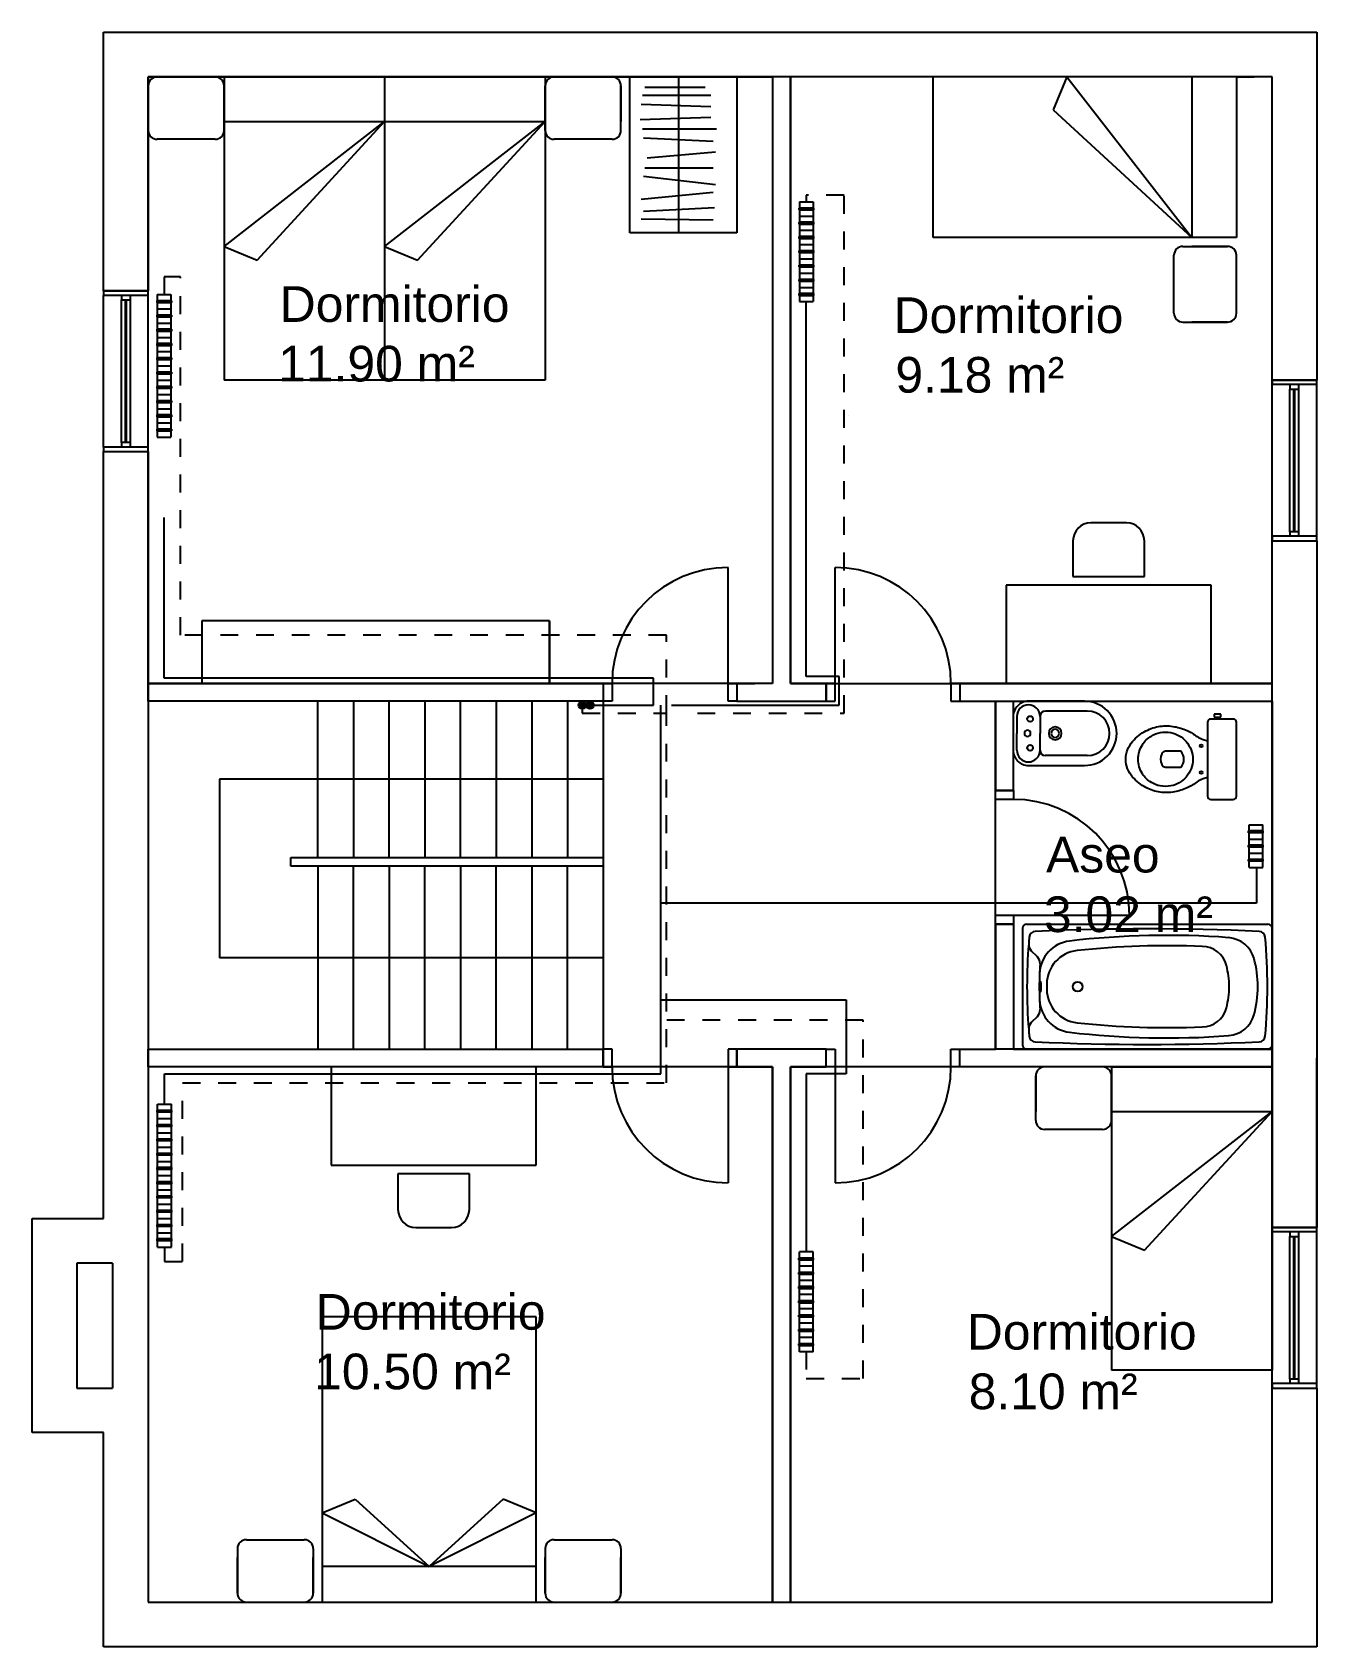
# Model space of a CAD drawing. Header units: millimetres. Extents: x 906 to 923.8, y 1719 to 1729.6.
# Drawn here: x 916.64 to 923.84, y 1720.56 to 1729.61 of the extents above; entities that cross this region are included whole.
import ezdxf

# ---------------------------------------------------------------- set-up
doc = ezdxf.new("R2010")
doc.units = ezdxf.units.MM
doc.linetypes.add('ACAD_ISO03W100', pattern=[30, 12, -18])
doc.styles.get("Standard").update_dxf_attribs({"font": 'ARIAL.TTF'})

msp = doc.modelspace()

# ---------------------------------------------------------------- hatches: boundary and pattern name
for points in [[(919.7399, 1725.8376, 1), (919.6966, 1725.8376, 1)], [(919.7832, 1725.8376, 1), (919.7399, 1725.8376, 1)]]:
    msp.add_hatch(color=256).paths.add_polyline_path(points)

# ---------------------------------------------------------------- linework, layer by layer
for p, q in [((917.0354, 1728.1592), (917.0354, 1729.6092)), ((917.0354, 1729.6092), (923.8355, 1729.6092)), ((923.8355, 1729.6092), (923.8355, 1727.6592)), ((923.5855, 1729.3592), (917.2854, 1729.3592)), ((917.2854, 1729.3592), (917.2854, 1728.1592)), ((917.2854, 1729.3592), (920.7854, 1729.3592)), ((917.2854, 1725.9592), (917.2854, 1729.3592)), ((917.2854, 1729.3092), (917.2854, 1729.1092)), ((917.2854, 1729.0592), (917.2854, 1729.3092)), ((917.6604, 1729.3592), (917.3354, 1729.3592)), ((917.7104, 1729.3592), (918.6104, 1729.3592)), ((917.7104, 1729.3592), (917.7104, 1727.6592)), ((917.7104, 1729.3092), (917.7104, 1729.1092)), ((917.7104, 1729.0592), (917.7104, 1729.3092)), ((918.6104, 1729.3592), (919.5104, 1729.3592)), ((918.6104, 1729.3592), (918.6104, 1727.6592)), ((918.6104, 1729.3592), (918.6104, 1727.6592)), ((919.5104, 1729.3592), (919.4104, 1729.3592)), ((919.5104, 1729.3592), (919.5104, 1727.6592)), ((919.5104, 1729.3092), (919.5104, 1729.1092)), ((919.5104, 1729.0592), (919.5104, 1729.3092)), ((919.8854, 1729.3592), (919.5604, 1729.3592)), ((919.9354, 1729.3092), (919.9354, 1729.1092)), ((919.9354, 1729.0592), (919.9354, 1729.3092)), ((919.9854, 1729.3592), (920.5854, 1729.3592)), ((919.9854, 1728.4842), (919.9854, 1729.3592)), ((920.069, 1729.3016), (920.4069, 1729.3016)), ((920.2604, 1728.4842), (920.2604, 1729.3592)), ((920.5854, 1729.3592), (920.5854, 1728.4842)), ((920.8854, 1729.3592), (920.7854, 1729.3592)), ((920.7854, 1729.3592), (920.7854, 1725.9592)), ((920.7854, 1729.3592), (920.7854, 1725.9592)), ((920.8854, 1725.9592), (920.8854, 1729.3592)), ((923.5854, 1729.3592), (920.8854, 1729.3592)), ((920.8854, 1729.3592), (920.8854, 1725.9592)), ((921.6855, 1728.4592), (921.6855, 1729.3592)), ((923.3855, 1729.3592), (921.6855, 1729.3592)), ((922.4355, 1729.3592), (922.3589, 1729.1745)), ((922.4355, 1729.3592), (923.1355, 1728.4592)), ((923.1355, 1729.3592), (923.1355, 1728.4592)), ((923.3855, 1729.3592), (923.3855, 1728.4592)), ((923.5854, 1725.9593), (923.5854, 1729.3592)), ((923.5855, 1728.8592), (923.5855, 1729.3592)), ((920.4393, 1729.1913), (920.0495, 1729.2043)), ((920.056, 1729.2562), (920.4393, 1729.2562)), ((917.7104, 1729.1092), (918.6104, 1729.1092)), ((917.7104, 1728.4092), (918.6104, 1729.1092)), ((917.8952, 1728.3327), (918.6104, 1729.1092)), ((918.6104, 1729.1092), (919.5104, 1729.1092)), ((918.6104, 1728.4092), (919.5104, 1729.1092)), ((918.7952, 1728.3327), (919.5104, 1729.1092)), ((920.043, 1729.1199), (920.4393, 1729.1329)), ((922.3589, 1729.1745), (923.1355, 1728.4592)), ((917.6604, 1729.0092), (917.3354, 1729.0092)), ((919.8854, 1729.0092), (919.5604, 1729.0092)), ((920.056, 1729.068), (920.4718, 1729.068)), ((920.4523, 1728.9966), (920.0625, 1729.0161)), ((920.082, 1728.9058), (920.4653, 1728.9382)), ((920.4523, 1728.8474), (920.069, 1728.8474)), ((923.5855, 1727.6592), (923.5855, 1728.8592)), ((920.0625, 1728.802), (920.4653, 1728.7565)), ((920.4523, 1728.7111), (920.0495, 1728.6722)), ((920.9354, 1728.6592), (921.0123, 1728.6592)), ((920.9354, 1728.6592), (920.9354, 1728.6242)), ((921.0123, 1728.6592), (921.0123, 1728.6242)), ((920.4523, 1728.5554), (920.0495, 1728.5619)), ((920.0625, 1728.6073), (920.4588, 1728.6268)), ((921.0149, 1728.6242), (920.9329, 1728.6242)), ((920.9329, 1728.6242), (920.9329, 1728.6142)), ((920.9329, 1728.6142), (921.0149, 1728.6142)), ((921.0149, 1728.6142), (920.9329, 1728.6142)), ((920.9354, 1728.6142), (920.9354, 1728.5792)), ((920.9354, 1728.5792), (921.0123, 1728.5792)), ((920.9354, 1728.5792), (920.9354, 1728.5442)), ((921.0123, 1728.6142), (921.0123, 1728.5792)), ((921.0123, 1728.5792), (921.0123, 1728.5442)), ((921.0149, 1728.6242), (921.0149, 1728.6142)), ((920.5854, 1728.4842), (919.9854, 1728.4842)), ((921.0149, 1728.5442), (920.9329, 1728.5442)), ((920.9329, 1728.5442), (920.9329, 1728.5342)), ((920.9329, 1728.5342), (921.0149, 1728.5342)), ((921.0149, 1728.5342), (920.9329, 1728.5342)), ((921.0149, 1728.4642), (920.9329, 1728.4642)), ((920.9329, 1728.4642), (920.9329, 1728.4542)), ((920.9354, 1728.5342), (920.9354, 1728.4992)), ((920.9354, 1728.4992), (921.0123, 1728.4992)), ((920.9354, 1728.4992), (920.9354, 1728.4642)), ((921.0123, 1728.5342), (921.0123, 1728.4992)), ((921.0123, 1728.4992), (921.0123, 1728.4642)), ((921.0149, 1728.5442), (921.0149, 1728.5342)), ((921.0149, 1728.4642), (921.0149, 1728.4542)), ((917.7104, 1728.4092), (917.8952, 1728.3327)), ((918.6104, 1728.4092), (918.7952, 1728.3327)), ((920.9329, 1728.4542), (921.0149, 1728.4542)), ((921.0149, 1728.4542), (920.9329, 1728.4542)), ((921.0149, 1728.3842), (920.9329, 1728.3842)), ((920.9329, 1728.3842), (920.9329, 1728.3742)), ((920.9329, 1728.3742), (921.0149, 1728.3742)), ((921.0149, 1728.3742), (920.9329, 1728.3742)), ((920.9354, 1728.4542), (920.9354, 1728.4192)), ((920.9354, 1728.4192), (921.0123, 1728.4192)), ((920.9354, 1728.4192), (920.9354, 1728.3842)), ((920.9354, 1728.3742), (920.9354, 1728.3392)), ((921.0123, 1728.4542), (921.0123, 1728.4192)), ((921.0123, 1728.4192), (921.0123, 1728.3842)), ((921.0123, 1728.3742), (921.0123, 1728.3392)), ((921.0149, 1728.3842), (921.0149, 1728.3742)), ((923.3855, 1728.4592), (921.6855, 1728.4592)), ((923.0855, 1728.4092), (923.3355, 1728.4092)), ((923.3355, 1728.4092), (923.1355, 1728.4092)), ((921.0149, 1728.3042), (920.9329, 1728.3042)), ((920.9329, 1728.3042), (920.9329, 1728.2942)), ((920.9329, 1728.2942), (921.0149, 1728.2942)), ((921.0149, 1728.2942), (920.9329, 1728.2942)), ((920.9354, 1728.3392), (921.0123, 1728.3392)), ((920.9354, 1728.3392), (920.9354, 1728.3042)), ((920.9354, 1728.2942), (920.9354, 1728.2592)), ((921.0123, 1728.3392), (921.0123, 1728.3042)), ((921.0123, 1728.2942), (921.0123, 1728.2592)), ((921.0149, 1728.3042), (921.0149, 1728.2942)), ((923.0355, 1728.0342), (923.0355, 1728.3592)), ((923.3855, 1728.0342), (923.3855, 1728.3592)), ((921.0149, 1728.2242), (920.9329, 1728.2242)), ((920.9329, 1728.2242), (920.9329, 1728.2142)), ((920.9329, 1728.2142), (921.0149, 1728.2142)), ((921.0149, 1728.2142), (920.9329, 1728.2142)), ((920.9354, 1728.2592), (921.0123, 1728.2592)), ((920.9354, 1728.2592), (920.9354, 1728.2242)), ((920.9354, 1728.2142), (920.9354, 1728.1792)), ((921.0123, 1728.2592), (921.0123, 1728.2242)), ((921.0123, 1728.2142), (921.0123, 1728.1792)), ((921.0149, 1728.2242), (921.0149, 1728.2142)), ((917.2854, 1728.1592), (917.0354, 1728.1592)), ((917.0354, 1728.1592), (917.2854, 1728.1592)), ((917.0354, 1728.1592), (917.0354, 1728.1342)), ((917.0354, 1727.2843), (917.0354, 1728.1342)), ((917.2854, 1728.1342), (917.0354, 1728.1342)), ((917.1354, 1728.1342), (917.1354, 1728.1092)), ((917.1354, 1727.3093), (917.1354, 1728.1092)), ((917.1354, 1728.1092), (917.1854, 1728.1092)), ((917.1572, 1727.3093), (917.1572, 1728.1092)), ((917.1636, 1727.3093), (917.1636, 1728.1092)), ((917.1854, 1728.1092), (917.1854, 1728.1342)), ((917.1855, 1727.3093), (917.1854, 1728.1092)), ((917.2854, 1728.1342), (917.2854, 1728.1592)), ((917.2854, 1727.2843), (917.2854, 1728.1342)), ((917.4149, 1728.1042), (917.3329, 1728.1042)), ((917.3329, 1728.1042), (917.3329, 1728.0942)), ((917.3354, 1728.1392), (917.4123, 1728.1392)), ((917.3354, 1728.1392), (917.3354, 1728.1042)), ((917.4123, 1728.1392), (917.4123, 1728.1042)), ((917.4149, 1728.1042), (917.4149, 1728.0942)), ((921.0149, 1728.1442), (920.9329, 1728.1442)), ((920.9329, 1728.1442), (920.9329, 1728.1342)), ((920.9329, 1728.1342), (921.0149, 1728.1342)), ((921.0149, 1728.1342), (920.9329, 1728.1342)), ((920.9354, 1728.1792), (921.0123, 1728.1792)), ((920.9354, 1728.1792), (920.9354, 1728.1442)), ((920.9354, 1728.1342), (920.9354, 1728.0992)), ((920.9354, 1728.0992), (921.0123, 1728.0992)), ((921.0123, 1728.1792), (921.0123, 1728.1442)), ((921.0123, 1728.1342), (921.0123, 1728.0992)), ((921.0149, 1728.1442), (921.0149, 1728.1342)), ((917.3329, 1728.0942), (917.4149, 1728.0942)), ((917.4149, 1728.0942), (917.3329, 1728.0942)), ((917.4149, 1728.0242), (917.3329, 1728.0242)), ((917.3329, 1728.0242), (917.3329, 1728.0142)), ((917.3329, 1728.0142), (917.4149, 1728.0142)), ((917.4149, 1728.0142), (917.3329, 1728.0142)), ((917.3354, 1728.0942), (917.3354, 1728.0592)), ((917.3354, 1728.0592), (917.4123, 1728.0592)), ((917.3354, 1728.0592), (917.3354, 1728.0242)), ((917.3354, 1728.0142), (917.3354, 1727.9792)), ((917.4123, 1728.0942), (917.4123, 1728.0592)), ((917.4123, 1728.0592), (917.4123, 1728.0242)), ((917.4123, 1728.0142), (917.4123, 1727.9792)), ((917.4149, 1728.0242), (917.4149, 1728.0142)), ((917.4149, 1727.9442), (917.3329, 1727.9442)), ((917.3329, 1727.9442), (917.3329, 1727.9342)), ((917.3329, 1727.9342), (917.4149, 1727.9342)), ((917.4149, 1727.9342), (917.3329, 1727.9342)), ((917.3354, 1727.9792), (917.4123, 1727.9792)), ((917.3354, 1727.9792), (917.3354, 1727.9442)), ((917.3354, 1727.9342), (917.3354, 1727.8992)), ((917.4123, 1727.9792), (917.4123, 1727.9442)), ((917.4123, 1727.9342), (917.4123, 1727.8992)), ((917.4149, 1727.9442), (917.4149, 1727.9342)), ((923.0855, 1727.9842), (923.3355, 1727.9842)), ((923.3355, 1727.9842), (923.1355, 1727.9842)), ((917.4149, 1727.8642), (917.3329, 1727.8642)), ((917.3329, 1727.8642), (917.3329, 1727.8542)), ((917.3329, 1727.8542), (917.4149, 1727.8542)), ((917.4149, 1727.8542), (917.3329, 1727.8542)), ((917.3354, 1727.8992), (917.4123, 1727.8992)), ((917.3354, 1727.8992), (917.3354, 1727.8642)), ((917.3354, 1727.8542), (917.3354, 1727.8192)), ((917.4123, 1727.8992), (917.4123, 1727.8642)), ((917.4123, 1727.8542), (917.4123, 1727.8192)), ((917.4149, 1727.8642), (917.4149, 1727.8542)), ((917.4149, 1727.7842), (917.3329, 1727.7842)), ((917.3329, 1727.7842), (917.3329, 1727.7742)), ((917.3329, 1727.7742), (917.4149, 1727.7742)), ((917.4149, 1727.7742), (917.3329, 1727.7742)), ((917.3354, 1727.8192), (917.4123, 1727.8192)), ((917.3354, 1727.8192), (917.3354, 1727.7842)), ((917.3354, 1727.7742), (917.3354, 1727.7392)), ((917.3354, 1727.7392), (917.4123, 1727.7392)), ((917.3354, 1727.7392), (917.3354, 1727.7042)), ((917.4123, 1727.8192), (917.4123, 1727.7842)), ((917.4123, 1727.7742), (917.4123, 1727.7392)), ((917.4123, 1727.7392), (917.4123, 1727.7042)), ((917.4149, 1727.7842), (917.4149, 1727.7742)), ((917.4149, 1727.7042), (917.3329, 1727.7042)), ((917.3329, 1727.7042), (917.3329, 1727.6942)), ((917.3329, 1727.6942), (917.4149, 1727.6942)), ((917.4149, 1727.6942), (917.3329, 1727.6942)), ((917.3354, 1727.6942), (917.3354, 1727.6592)), ((917.3354, 1727.6592), (917.4123, 1727.6592)), ((917.3354, 1727.6592), (917.3354, 1727.6242)), ((917.4123, 1727.6942), (917.4123, 1727.6592)), ((917.4123, 1727.6592), (917.4123, 1727.6242)), ((917.4149, 1727.7042), (917.4149, 1727.6942)), ((918.6104, 1727.6592), (917.7104, 1727.6592)), ((919.5104, 1727.6592), (918.6104, 1727.6592)), ((923.8355, 1727.6592), (923.5855, 1727.6592)), ((923.5855, 1727.6592), (923.8355, 1727.6592)), ((923.5855, 1727.6592), (923.5855, 1727.6342)), ((923.8355, 1727.6342), (923.8355, 1727.6592)), ((917.4149, 1727.6242), (917.3329, 1727.6242)), ((917.3329, 1727.6242), (917.3329, 1727.6142)), ((917.3329, 1727.6142), (917.4149, 1727.6142)), ((917.4149, 1727.6142), (917.3329, 1727.6142)), ((917.3354, 1727.6142), (917.3354, 1727.5792)), ((917.3354, 1727.5792), (917.4123, 1727.5792)), ((917.3354, 1727.5792), (917.3354, 1727.5442)), ((917.4123, 1727.6142), (917.4123, 1727.5792)), ((917.4123, 1727.5792), (917.4123, 1727.5442)), ((917.4149, 1727.6242), (917.4149, 1727.6142)), ((923.5855, 1726.7843), (923.5855, 1727.6342)), ((923.8355, 1727.6342), (923.5855, 1727.6342)), ((923.6855, 1727.6342), (923.6855, 1727.6092)), ((923.6855, 1726.8093), (923.6855, 1727.6092)), ((923.6855, 1727.6092), (923.7355, 1727.6092)), ((923.7073, 1726.8093), (923.7073, 1727.6092)), ((923.7137, 1726.8093), (923.7137, 1727.6092)), ((923.7355, 1727.6092), (923.7355, 1727.6342)), ((923.7355, 1726.8093), (923.7355, 1727.6092)), ((923.8355, 1726.7843), (923.8355, 1727.6342)), ((917.4149, 1727.5442), (917.3329, 1727.5442)), ((917.3329, 1727.5442), (917.3329, 1727.5342)), ((917.3329, 1727.5342), (917.4149, 1727.5342)), ((917.4149, 1727.5342), (917.3329, 1727.5342)), ((917.4149, 1727.4642), (917.3329, 1727.4642)), ((917.3329, 1727.4642), (917.3329, 1727.4542)), ((917.3354, 1727.5342), (917.3354, 1727.4992)), ((917.3354, 1727.4992), (917.4123, 1727.4992)), ((917.3354, 1727.4992), (917.3354, 1727.4642)), ((917.4123, 1727.5342), (917.4123, 1727.4992)), ((917.4123, 1727.4992), (917.4123, 1727.4642)), ((917.4149, 1727.5442), (917.4149, 1727.5342)), ((917.4149, 1727.4642), (917.4149, 1727.4542)), ((917.3329, 1727.4542), (917.4149, 1727.4542)), ((917.4149, 1727.4542), (917.3329, 1727.4542)), ((917.4149, 1727.3842), (917.3329, 1727.3842)), ((917.3329, 1727.3842), (917.3329, 1727.3742)), ((917.3329, 1727.3742), (917.4149, 1727.3742)), ((917.4149, 1727.3742), (917.3329, 1727.3742)), ((917.3354, 1727.4542), (917.3354, 1727.4192)), ((917.3354, 1727.4192), (917.4123, 1727.4192)), ((917.3354, 1727.4192), (917.3354, 1727.3842)), ((917.3354, 1727.3742), (917.3354, 1727.3392)), ((917.4123, 1727.4542), (917.4123, 1727.4192)), ((917.4123, 1727.4192), (917.4123, 1727.3842)), ((917.4123, 1727.3742), (917.4123, 1727.3392)), ((917.4149, 1727.3842), (917.4149, 1727.3742)), ((921.2116, 1727.4592), (921.2116, 1727.4592)), ((917.0354, 1727.2843), (917.0354, 1727.2592)), ((917.2854, 1727.2843), (917.0354, 1727.2843)), ((917.1855, 1727.3093), (917.1355, 1727.3093)), ((917.1355, 1727.3093), (917.1355, 1727.2843)), ((917.1855, 1727.2843), (917.1855, 1727.3093)), ((917.2854, 1727.2593), (917.2854, 1727.2843)), ((917.3354, 1727.3392), (917.4123, 1727.3392)), ((917.0354, 1727.2592), (917.2854, 1727.2593)), ((917.0354, 1727.2592), (917.2854, 1727.2593)), ((917.0354, 1722.9593), (917.0354, 1727.2592)), ((917.2854, 1727.2593), (917.2854, 1720.8092)), ((922.7693, 1726.8593), (922.5693, 1726.8593)), ((922.4693, 1726.7593), (922.4693, 1726.5593)), ((922.8693, 1726.5593), (922.8693, 1726.7593)), ((923.5855, 1726.7843), (923.5855, 1726.7592)), ((923.8355, 1726.7843), (923.5855, 1726.7843)), ((923.5855, 1726.7592), (923.8355, 1726.7593)), ((923.5855, 1722.9092), (923.5856, 1726.7592)), ((923.5856, 1726.7592), (923.8355, 1726.7593)), ((923.7355, 1726.8093), (923.6855, 1726.8093)), ((923.6855, 1726.8093), (923.6855, 1726.7843)), ((923.7355, 1726.7843), (923.7355, 1726.8093)), ((923.8355, 1726.7593), (923.8355, 1726.7843)), ((923.8355, 1726.7593), (923.8355, 1722.9092)), ((920.5354, 1725.9592), (920.5354, 1726.6092)), ((921.1354, 1725.9592), (921.1354, 1726.6092)), ((922.4693, 1726.5593), (922.8693, 1726.5593)), ((923.2443, 1726.5093), (922.0943, 1726.5093)), ((922.0943, 1726.5093), (922.0943, 1725.9593)), ((923.2443, 1725.9593), (923.2443, 1726.5093)), ((919.5354, 1726.3092), (917.5854, 1726.3092)), ((917.5854, 1726.3092), (917.5854, 1725.9592)), ((919.5354, 1726.3092), (919.5354, 1725.9592)), ((919.5354, 1725.9592), (919.5354, 1726.3092)), ((917.2854, 1725.8592), (917.2854, 1725.9592)), ((917.2854, 1725.9592), (919.8354, 1725.9592)), ((920.7854, 1725.9592), (917.2854, 1725.9592)), ((917.5854, 1725.9592), (919.5354, 1725.9592)), ((919.8354, 1725.9592), (919.8354, 1725.8592)), ((919.8354, 1725.9592), (919.8854, 1725.9592)), ((919.8354, 1725.9592), (919.8354, 1725.8592)), ((919.8854, 1725.9592), (919.8854, 1725.8592)), ((920.5354, 1725.8592), (920.5354, 1725.9592)), ((920.5354, 1725.9592), (920.5854, 1725.9592)), ((920.7854, 1725.9592), (920.5854, 1725.9592)), ((920.5854, 1725.9592), (920.5854, 1725.8592)), ((920.5854, 1725.9592), (920.5854, 1725.8592)), ((921.0854, 1725.9592), (920.8854, 1725.9592)), ((920.8854, 1725.9592), (921.9091, 1725.9592)), ((921.0854, 1725.8592), (921.0854, 1725.9592)), ((921.1354, 1725.9592), (921.0854, 1725.9592)), ((921.0854, 1725.9592), (921.0854, 1725.8592)), ((921.1354, 1725.8592), (921.1354, 1725.9592)), ((921.8354, 1725.9592), (921.7854, 1725.9592)), ((921.7854, 1725.9592), (921.7854, 1725.8592)), ((923.5856, 1725.9593), (921.8354, 1725.9592)), ((921.8354, 1725.9592), (921.8354, 1725.8592)), ((921.8354, 1725.9592), (921.8354, 1725.8592)), ((921.9091, 1725.9592), (922.0943, 1725.9592)), ((922.0943, 1725.9592), (923.5854, 1725.9593)), ((922.0943, 1725.9593), (923.2443, 1725.9593)), ((923.5856, 1725.8592), (923.5856, 1725.9593)), ((919.8354, 1725.8592), (917.2854, 1725.8592)), ((918.2354, 1724.9842), (918.2354, 1725.8592)), ((918.4354, 1725.8592), (918.4354, 1724.9842)), ((918.6354, 1724.9842), (918.6354, 1725.8592)), ((918.8354, 1725.8592), (918.8354, 1724.9842)), ((919.0354, 1724.9842), (919.0354, 1725.8592)), ((919.2354, 1725.8592), (919.2354, 1724.9842)), ((919.4354, 1725.8592), (919.4354, 1724.9842)), ((919.6354, 1725.8592), (919.6354, 1724.9842)), ((919.8354, 1725.8592), (919.8354, 1724.9842)), ((919.8854, 1725.8592), (919.8354, 1725.8592)), ((920.5854, 1725.8592), (920.5354, 1725.8592)), ((920.5854, 1725.8592), (921.0854, 1725.8592)), ((921.0854, 1725.8592), (921.1354, 1725.8592)), ((921.7854, 1725.8592), (921.8354, 1725.8592)), ((921.8354, 1725.8592), (922.0354, 1725.8592)), ((922.0354, 1725.8592), (922.0354, 1725.3592)), ((922.0354, 1725.8592), (923.5854, 1725.8592)), ((922.0354, 1723.9092), (922.0354, 1725.8592)), ((922.1354, 1725.5592), (922.1354, 1725.8592)), ((922.1354, 1725.8592), (923.5856, 1725.8592)), ((923.5854, 1725.8592), (923.5854, 1723.9092)), ((923.2795, 1725.7867), (923.2615, 1725.7867)), ((923.2615, 1725.7867), (923.2615, 1725.7707)), ((923.2615, 1725.7707), (923.2975, 1725.7707)), ((923.2645, 1725.7707), (923.2645, 1725.7592)), ((923.2975, 1725.7867), (923.2795, 1725.7867)), ((923.2945, 1725.7592), (923.2945, 1725.7707)), ((923.2975, 1725.7707), (923.2975, 1725.7867)), ((922.1354, 1725.3592), (922.1354, 1725.5592)), ((919.8354, 1725.4217), (917.6854, 1725.4217)), ((917.6854, 1725.4217), (917.6854, 1724.4217)), ((922.0354, 1725.3592), (922.1354, 1725.3592)), ((922.0354, 1725.3092), (922.0354, 1725.3592)), ((922.1354, 1725.3592), (922.0354, 1725.3592)), ((922.1354, 1725.3092), (922.0354, 1725.3092)), ((922.1354, 1725.3592), (922.1354, 1725.3092)), ((923.4534, 1725.1319), (923.5354, 1725.1319)), ((923.5354, 1725.1319), (923.4534, 1725.1319)), ((923.4534, 1725.1219), (923.4534, 1725.1319)), ((923.5354, 1725.1219), (923.4534, 1725.1219)), ((923.456, 1725.1669), (923.5329, 1725.1669)), ((923.456, 1725.1319), (923.456, 1725.1669)), ((923.456, 1725.0869), (923.456, 1725.1219)), ((923.5329, 1725.1319), (923.5329, 1725.1669)), ((923.5329, 1725.0869), (923.5329, 1725.1219)), ((923.5354, 1725.1219), (923.5354, 1725.1319)), ((923.4534, 1725.0519), (923.5354, 1725.0519)), ((923.5354, 1725.0519), (923.4534, 1725.0519)), ((923.4534, 1725.0419), (923.4534, 1725.0519)), ((923.5354, 1725.0419), (923.4534, 1725.0419)), ((923.456, 1725.0869), (923.5329, 1725.0869)), ((923.456, 1725.0519), (923.456, 1725.0869)), ((923.456, 1725.0069), (923.456, 1725.0419)), ((923.5329, 1725.0519), (923.5329, 1725.0869)), ((923.5329, 1725.0069), (923.5329, 1725.0419)), ((923.5354, 1725.0419), (923.5354, 1725.0519)), ((918.0854, 1724.9842), (919.8354, 1724.9842)), ((918.0854, 1724.9592), (918.0854, 1724.9842)), ((918.0854, 1724.9342), (918.0854, 1724.9592)), ((919.8354, 1724.9342), (918.0854, 1724.9342)), ((918.2354, 1724.9342), (918.2354, 1723.9092)), ((918.4354, 1723.9092), (918.4354, 1724.9342)), ((918.6354, 1724.9342), (918.6354, 1723.9092)), ((918.8354, 1723.9092), (918.8354, 1724.9342)), ((919.0354, 1724.9342), (919.0354, 1723.9092)), ((919.2354, 1723.9092), (919.2354, 1724.9342)), ((919.4354, 1724.9342), (919.4354, 1723.9092)), ((919.6354, 1723.9092), (919.6354, 1724.9342)), ((919.8354, 1724.9842), (919.8354, 1724.9342)), ((919.8354, 1724.9342), (919.8354, 1723.9092)), ((923.4534, 1724.9719), (923.5354, 1724.9719)), ((923.5354, 1724.9719), (923.4534, 1724.9719)), ((923.4534, 1724.9619), (923.4534, 1724.9719)), ((923.5354, 1724.9619), (923.4534, 1724.9619)), ((923.456, 1724.9719), (923.456, 1725.0069)), ((923.456, 1725.0069), (923.5329, 1725.0069)), ((923.456, 1724.9269), (923.456, 1724.9619)), ((923.5329, 1724.9719), (923.5329, 1725.0069)), ((923.5329, 1724.9269), (923.5329, 1724.9619)), ((923.5354, 1724.9619), (923.5354, 1724.9719)), ((923.456, 1724.9269), (923.5329, 1724.9269)), ((922.0354, 1724.6092), (922.0354, 1724.6592)), ((922.0354, 1724.6592), (922.1354, 1724.6592)), ((922.1354, 1724.6592), (922.1354, 1724.6092)), ((922.1354, 1724.6592), (922.7854, 1724.6592)), ((922.1354, 1724.6092), (922.0354, 1724.6092)), ((922.1854, 1724.5863), (922.1854, 1723.9323)), ((922.2084, 1724.6093), (923.5624, 1724.6093)), ((923.5854, 1724.5863), (923.5854, 1723.9323)), ((919.8354, 1724.4217), (917.6854, 1724.4217)), ((922.27, 1724.4259), (922.2356, 1724.4603)), ((922.27, 1724.0927), (922.2356, 1724.0583)), ((918.2354, 1723.9092), (918.4354, 1723.9092)), ((918.6354, 1723.9092), (918.8354, 1723.9092)), ((919.0354, 1723.9092), (919.2354, 1723.9092)), ((919.4354, 1723.9092), (919.6354, 1723.9092)), ((919.8855, 1723.9092), (919.8355, 1723.9092)), ((919.8355, 1723.8092), (919.8355, 1723.9092)), ((919.8855, 1723.8092), (919.8855, 1723.9092)), ((920.5855, 1723.9092), (920.5355, 1723.9092)), ((920.5355, 1723.9092), (920.5355, 1723.8092)), ((921.0854, 1723.9093), (920.5855, 1723.9092)), ((920.5855, 1723.9092), (920.5855, 1723.8092)), ((920.5855, 1723.8092), (920.5855, 1723.9092)), ((921.0854, 1723.8092), (921.0854, 1723.9093)), ((921.0854, 1723.9092), (921.1354, 1723.9092)), ((921.0854, 1723.8092), (921.0854, 1723.9092)), ((921.1354, 1723.9092), (921.1354, 1723.8092)), ((921.7854, 1723.8092), (921.7854, 1723.9092)), ((921.7854, 1723.9092), (921.8354, 1723.9092)), ((921.8354, 1723.8092), (921.8354, 1723.9092)), ((923.5854, 1723.9092), (922.0354, 1723.9092)), ((923.5624, 1723.9093), (922.2084, 1723.9093)), ((923.8355, 1722.9092), (923.8355, 1723.8592)), ((920.7855, 1723.8092), (917.2854, 1723.8092)), ((917.2854, 1723.8092), (917.2854, 1720.8092)), ((919.4604, 1723.8092), (918.3104, 1723.8092)), ((918.3104, 1723.8092), (918.3104, 1723.2592)), ((919.4604, 1723.2592), (919.4604, 1723.8092)), ((919.8355, 1723.8092), (919.8855, 1723.8092)), ((920.5355, 1723.8092), (920.5855, 1723.8092)), ((920.5355, 1723.8092), (920.5355, 1723.1592)), ((920.5855, 1723.8092), (920.7855, 1723.8092)), ((920.7855, 1723.8092), (920.7855, 1720.8093)), ((920.7855, 1720.8093), (920.7855, 1723.8092)), ((920.8855, 1720.8093), (920.8855, 1723.8092)), ((920.8855, 1723.8092), (921.0854, 1723.8092)), ((923.5854, 1723.8092), (920.8855, 1723.8092)), ((920.8855, 1723.8092), (920.8855, 1720.8093)), ((921.1354, 1723.8092), (921.0854, 1723.8092)), ((921.1354, 1723.8092), (921.1354, 1723.1592)), ((921.8354, 1723.8092), (921.7854, 1723.8092)), ((922.2604, 1723.7592), (922.2604, 1723.5592)), ((922.2604, 1723.5092), (922.2604, 1723.7592)), ((922.6354, 1723.8092), (922.3104, 1723.8092)), ((922.6854, 1723.8092), (923.5854, 1723.8092)), ((922.6854, 1723.8092), (922.6854, 1722.1092)), ((922.6854, 1723.7592), (922.6854, 1723.5592)), ((922.6854, 1723.5092), (922.6854, 1723.7592)), ((923.5854, 1720.8092), (923.5854, 1723.8092)), ((923.5854, 1723.8092), (923.5854, 1722.1092)), ((917.338, 1723.5999), (917.4149, 1723.5999)), ((917.338, 1723.5649), (917.338, 1723.5999)), ((917.4149, 1723.5649), (917.4149, 1723.5999)), ((917.3354, 1723.5649), (917.4174, 1723.5649)), ((917.4174, 1723.5649), (917.3354, 1723.5649)), ((917.3354, 1723.5549), (917.3354, 1723.5649)), ((917.4174, 1723.5549), (917.3354, 1723.5549)), ((917.3354, 1723.4849), (917.4174, 1723.4849)), ((917.4174, 1723.4849), (917.3354, 1723.4849)), ((917.3354, 1723.4749), (917.3354, 1723.4849)), ((917.338, 1723.5199), (917.338, 1723.5549)), ((917.338, 1723.5199), (917.4149, 1723.5199)), ((917.338, 1723.4849), (917.338, 1723.5199)), ((917.4149, 1723.5199), (917.4149, 1723.5549)), ((917.4149, 1723.4849), (917.4149, 1723.5199)), ((917.4174, 1723.5549), (917.4174, 1723.5649)), ((917.4174, 1723.4749), (917.4174, 1723.4849)), ((922.6854, 1723.5592), (923.5854, 1723.5592)), ((922.6854, 1722.8592), (923.5854, 1723.5592)), ((922.8702, 1722.7827), (923.5854, 1723.5592)), ((917.4174, 1723.4749), (917.3354, 1723.4749)), ((917.3354, 1723.4049), (917.4174, 1723.4049)), ((917.4174, 1723.4049), (917.3354, 1723.4049)), ((917.3354, 1723.3949), (917.3354, 1723.4049)), ((917.4174, 1723.3949), (917.3354, 1723.3949)), ((917.338, 1723.4399), (917.338, 1723.4749)), ((917.338, 1723.4049), (917.338, 1723.4399)), ((917.338, 1723.4399), (917.4149, 1723.4399)), ((917.338, 1723.3599), (917.338, 1723.3949)), ((917.4149, 1723.4399), (917.4149, 1723.4749)), ((917.4149, 1723.4049), (917.4149, 1723.4399)), ((917.4149, 1723.3599), (917.4149, 1723.3949)), ((917.4174, 1723.3949), (917.4174, 1723.4049)), ((922.6354, 1723.4592), (922.3104, 1723.4592)), ((917.3354, 1723.3249), (917.4174, 1723.3249)), ((917.4174, 1723.3249), (917.3354, 1723.3249)), ((917.3354, 1723.3149), (917.3354, 1723.3249)), ((917.4174, 1723.3149), (917.3354, 1723.3149)), ((917.338, 1723.3599), (917.4149, 1723.3599)), ((917.338, 1723.3249), (917.338, 1723.3599)), ((917.338, 1723.2799), (917.338, 1723.3149)), ((917.4149, 1723.3249), (917.4149, 1723.3599)), ((917.4149, 1723.2799), (917.4149, 1723.3149)), ((917.4174, 1723.3149), (917.4174, 1723.3249)), ((917.3354, 1723.2449), (917.4174, 1723.2449)), ((917.4174, 1723.2449), (917.3354, 1723.2449)), ((917.3354, 1723.2349), (917.3354, 1723.2449)), ((917.4174, 1723.2349), (917.3354, 1723.2349)), ((917.338, 1723.2799), (917.4149, 1723.2799)), ((917.338, 1723.2449), (917.338, 1723.2799)), ((917.338, 1723.1999), (917.338, 1723.2349)), ((917.4149, 1723.2449), (917.4149, 1723.2799)), ((917.4149, 1723.1999), (917.4149, 1723.2349)), ((917.4174, 1723.2349), (917.4174, 1723.2449)), ((918.3104, 1723.2592), (919.4604, 1723.2592)), ((917.3354, 1723.1649), (917.4174, 1723.1649)), ((917.4174, 1723.1649), (917.3354, 1723.1649)), ((917.3354, 1723.1549), (917.3354, 1723.1649)), ((917.4174, 1723.1549), (917.3354, 1723.1549)), ((917.338, 1723.1649), (917.338, 1723.1999)), ((917.338, 1723.1999), (917.4149, 1723.1999)), ((917.338, 1723.1199), (917.338, 1723.1549)), ((917.4149, 1723.1649), (917.4149, 1723.1999)), ((917.4149, 1723.1199), (917.4149, 1723.1549)), ((917.4174, 1723.1549), (917.4174, 1723.1649)), ((918.6854, 1723.2092), (918.6854, 1723.0092)), ((919.0854, 1723.2092), (918.6854, 1723.2092)), ((919.0854, 1723.0092), (919.0854, 1723.2092)), ((917.3354, 1723.0849), (917.4174, 1723.0849)), ((917.4174, 1723.0849), (917.3354, 1723.0849)), ((917.3354, 1723.0749), (917.3354, 1723.0849)), ((917.4174, 1723.0749), (917.3354, 1723.0749)), ((917.338, 1723.1199), (917.4149, 1723.1199)), ((917.338, 1723.0849), (917.338, 1723.1199)), ((917.338, 1723.0399), (917.338, 1723.0749)), ((917.338, 1723.0399), (917.4149, 1723.0399)), ((917.338, 1723.0049), (917.338, 1723.0399)), ((917.4149, 1723.0849), (917.4149, 1723.1199)), ((917.4149, 1723.0399), (917.4149, 1723.0749)), ((917.4149, 1723.0049), (917.4149, 1723.0399)), ((917.4174, 1723.0749), (917.4174, 1723.0849)), ((916.6354, 1721.7592), (916.6354, 1722.9593)), ((916.6354, 1722.9593), (917.0354, 1722.9593)), ((917.3354, 1723.0049), (917.4174, 1723.0049)), ((917.4174, 1723.0049), (917.3354, 1723.0049)), ((917.3354, 1722.9949), (917.3354, 1723.0049)), ((917.4174, 1722.9949), (917.3354, 1722.9949)), ((917.338, 1722.9599), (917.338, 1722.9949)), ((917.338, 1722.9249), (917.338, 1722.9599)), ((917.338, 1722.9599), (917.4149, 1722.9599)), ((917.4149, 1722.9599), (917.4149, 1722.9949)), ((917.4149, 1722.9249), (917.4149, 1722.9599)), ((917.4174, 1722.9949), (917.4174, 1723.0049)), ((917.3354, 1722.9249), (917.4174, 1722.9249)), ((917.4174, 1722.9249), (917.3354, 1722.9249)), ((917.3354, 1722.9149), (917.3354, 1722.9249)), ((917.4174, 1722.9149), (917.3354, 1722.9149)), ((917.338, 1722.8799), (917.338, 1722.9149)), ((917.338, 1722.8799), (917.4149, 1722.8799)), ((917.338, 1722.8449), (917.338, 1722.8799)), ((917.4149, 1722.8799), (917.4149, 1722.9149)), ((917.4149, 1722.8449), (917.4149, 1722.8799)), ((917.4174, 1722.9149), (917.4174, 1722.9249)), ((918.7854, 1722.9092), (918.9854, 1722.9092)), ((922.6854, 1722.8592), (922.8702, 1722.7827)), ((923.8355, 1722.9092), (923.5855, 1722.9092)), ((923.5855, 1722.9092), (923.8355, 1722.9092)), ((923.5855, 1722.9092), (923.5855, 1722.8842)), ((923.5855, 1722.0343), (923.5855, 1722.8842)), ((923.8355, 1722.8842), (923.5855, 1722.8842)), ((923.6855, 1722.0593), (923.6856, 1722.8592)), ((923.6856, 1722.8842), (923.6856, 1722.8592)), ((923.6856, 1722.8592), (923.7356, 1722.8592)), ((923.7073, 1722.0593), (923.7074, 1722.8592)), ((923.7137, 1722.0593), (923.7138, 1722.8592)), ((923.7356, 1722.8592), (923.7356, 1722.8842)), ((923.7356, 1722.0593), (923.7356, 1722.8592)), ((923.8355, 1722.8842), (923.8355, 1722.9092)), ((923.8355, 1722.0343), (923.8355, 1722.8842)), ((917.3354, 1722.8449), (917.4174, 1722.8449)), ((917.4174, 1722.8449), (917.3354, 1722.8449)), ((917.3354, 1722.8349), (917.3354, 1722.8449)), ((917.4174, 1722.8349), (917.3354, 1722.8349)), ((917.338, 1722.7999), (917.338, 1722.8349)), ((917.338, 1722.7999), (917.4149, 1722.7999)), ((917.4149, 1722.7999), (917.4149, 1722.8349)), ((917.4174, 1722.8349), (917.4174, 1722.8449)), ((921.0124, 1722.7728), (920.9355, 1722.7728)), ((920.9355, 1722.7378), (920.9355, 1722.7728)), ((921.0124, 1722.7378), (921.0124, 1722.7728)), ((917.0854, 1722.7092), (916.8854, 1722.7092)), ((916.8854, 1722.7092), (916.8854, 1722.0092)), ((917.0854, 1722.7092), (917.0854, 1722.0092)), ((921.0149, 1722.7378), (920.9329, 1722.7378)), ((920.9329, 1722.7378), (921.0149, 1722.7378)), ((920.9329, 1722.7278), (920.9329, 1722.7378)), ((920.9329, 1722.7278), (921.0149, 1722.7278)), ((920.9355, 1722.6928), (920.9355, 1722.7278)), ((921.0124, 1722.6928), (920.9355, 1722.6928)), ((920.9355, 1722.6578), (920.9355, 1722.6928)), ((921.0124, 1722.6928), (921.0124, 1722.7278)), ((921.0124, 1722.6578), (921.0124, 1722.6928)), ((921.0149, 1722.7278), (921.0149, 1722.7378)), ((921.0149, 1722.6578), (920.9329, 1722.6578)), ((920.9329, 1722.6578), (921.0149, 1722.6578)), ((920.9329, 1722.6478), (920.9329, 1722.6578)), ((920.9329, 1722.6478), (921.0149, 1722.6478)), ((921.0149, 1722.5778), (920.9329, 1722.5778)), ((920.9329, 1722.5778), (921.0149, 1722.5778)), ((920.9329, 1722.5678), (920.9329, 1722.5778)), ((920.9355, 1722.6128), (920.9355, 1722.6478)), ((920.9355, 1722.5778), (920.9355, 1722.6128)), ((921.0124, 1722.6128), (920.9355, 1722.6128)), ((921.0124, 1722.6128), (921.0124, 1722.6478)), ((921.0124, 1722.5778), (921.0124, 1722.6128)), ((921.0149, 1722.6478), (921.0149, 1722.6578)), ((921.0149, 1722.5678), (921.0149, 1722.5778)), ((920.9329, 1722.5678), (921.0149, 1722.5678)), ((921.0149, 1722.4978), (920.9329, 1722.4978)), ((920.9329, 1722.4978), (921.0149, 1722.4978)), ((920.9329, 1722.4878), (920.9329, 1722.4978)), ((920.9329, 1722.4878), (921.0149, 1722.4878)), ((920.9355, 1722.5328), (920.9355, 1722.5678)), ((921.0124, 1722.5328), (920.9355, 1722.5328)), ((920.9355, 1722.4978), (920.9355, 1722.5328)), ((920.9355, 1722.4528), (920.9355, 1722.4878)), ((921.0124, 1722.5328), (921.0124, 1722.5678)), ((921.0124, 1722.4978), (921.0124, 1722.5328)), ((921.0124, 1722.4528), (921.0124, 1722.4878)), ((921.0149, 1722.4878), (921.0149, 1722.4978)), ((919.4604, 1722.4092), (918.2604, 1722.4092)), ((918.2604, 1722.4092), (918.2604, 1720.8092)), ((919.4604, 1720.8092), (919.4604, 1722.4092)), ((921.0149, 1722.4178), (920.9329, 1722.4178)), ((920.9329, 1722.4178), (921.0149, 1722.4178)), ((920.9329, 1722.4078), (920.9329, 1722.4178)), ((920.9329, 1722.4078), (921.0149, 1722.4078)), ((921.0124, 1722.4528), (920.9355, 1722.4528)), ((920.9355, 1722.4178), (920.9355, 1722.4528)), ((920.9355, 1722.3728), (920.9355, 1722.4078)), ((921.0124, 1722.4178), (921.0124, 1722.4528)), ((921.0124, 1722.3728), (921.0124, 1722.4078)), ((921.0149, 1722.4078), (921.0149, 1722.4178)), ((921.0149, 1722.3378), (920.9329, 1722.3378)), ((920.9329, 1722.3378), (921.0149, 1722.3378)), ((920.9329, 1722.3278), (920.9329, 1722.3378)), ((920.9329, 1722.3278), (921.0149, 1722.3278)), ((920.9355, 1722.3378), (920.9355, 1722.3728)), ((921.0124, 1722.3728), (920.9355, 1722.3728)), ((920.9355, 1722.2928), (920.9355, 1722.3278)), ((921.0124, 1722.3378), (921.0124, 1722.3728)), ((921.0124, 1722.2928), (921.0124, 1722.3278)), ((921.0149, 1722.3278), (921.0149, 1722.3378)), ((921.0149, 1722.2578), (920.9329, 1722.2578)), ((920.9329, 1722.2578), (921.0149, 1722.2578)), ((920.9329, 1722.2478), (920.9329, 1722.2578)), ((920.9329, 1722.2478), (921.0149, 1722.2478)), ((921.0124, 1722.2928), (920.9355, 1722.2928)), ((920.9355, 1722.2578), (920.9355, 1722.2928)), ((920.9355, 1722.2128), (920.9355, 1722.2478)), ((921.0124, 1722.2578), (921.0124, 1722.2928)), ((921.0124, 1722.2128), (921.0124, 1722.2478)), ((921.0149, 1722.2478), (921.0149, 1722.2578)), ((921.0124, 1722.2128), (920.9355, 1722.2128)), ((923.5854, 1722.1092), (922.6854, 1722.1092)), ((923.5855, 1722.0343), (923.5855, 1722.0092)), ((923.8355, 1722.0343), (923.5855, 1722.0343)), ((923.7356, 1722.0593), (923.6856, 1722.0593)), ((923.6856, 1722.0593), (923.6856, 1722.0343)), ((923.7356, 1722.0343), (923.7356, 1722.0593)), ((923.8355, 1722.0093), (923.8355, 1722.0343)), ((916.8854, 1722.0092), (917.0854, 1722.0092)), ((923.5855, 1722.0092), (923.8355, 1722.0093)), ((923.5855, 1720.8092), (923.5855, 1722.0092)), ((923.5855, 1722.0092), (923.8355, 1722.0092)), ((923.8355, 1722.0092), (923.8355, 1720.5592)), ((917.0354, 1721.7592), (916.6354, 1721.7592)), ((917.0354, 1720.5592), (917.0354, 1721.7592)), ((918.2604, 1721.3092), (918.4452, 1721.3858)), ((918.4452, 1721.3858), (918.4452, 1721.3858)), ((918.4452, 1721.3858), (918.8604, 1721.0092)), ((919.2756, 1721.3858), (918.8604, 1721.0092)), ((919.4604, 1721.3092), (919.2756, 1721.3858)), ((919.2756, 1721.3858), (919.2756, 1721.3858)), ((918.2604, 1721.3092), (918.8604, 1721.0092)), ((919.4604, 1721.3092), (918.8604, 1721.0092)), ((919.4604, 1721.0092), (919.4604, 1721.3092)), ((917.8354, 1721.1592), (918.1604, 1721.1592)), ((919.5604, 1721.1592), (919.8854, 1721.1592)), ((917.7854, 1721.1092), (917.7854, 1720.8592)), ((917.7854, 1720.8592), (917.7854, 1721.0592)), ((918.2104, 1721.1092), (918.2104, 1720.8592)), ((918.2104, 1720.8592), (918.2104, 1721.0592)), ((919.5104, 1721.1092), (919.5104, 1720.8592)), ((919.5104, 1720.8592), (919.5104, 1721.0592)), ((919.9354, 1721.1092), (919.9354, 1720.8592)), ((919.9354, 1720.8592), (919.9354, 1721.0592)), ((919.4604, 1721.0092), (918.2604, 1721.0092)), ((919.4604, 1720.8092), (919.4604, 1721.0092)), ((917.2854, 1720.8092), (920.7855, 1720.8093)), ((917.2854, 1720.8092), (923.5855, 1720.8092)), ((917.8354, 1720.8092), (918.1604, 1720.8092)), ((918.2604, 1720.8092), (919.4604, 1720.8092)), ((919.5604, 1720.8092), (919.8854, 1720.8092)), ((920.7855, 1720.8093), (920.8855, 1720.8093)), ((920.8855, 1720.8093), (923.5854, 1720.8092)), ((923.8355, 1720.5592), (917.0354, 1720.5592))]:
    msp.add_line(p, q)
at = {"linetype": 'ACAD_ISO03W100', "ltscale": 0.005}
for p, q in [((923.6355, 1729.6092), (923.8355, 1729.6092)), ((923.3855, 1729.3592), (923.5855, 1729.3592)), ((921.1858, 1728.6954), (920.9739, 1728.6954)), ((920.9739, 1728.6954), (920.9739, 1728.6592)), ((921.1858, 1725.7924), (921.1858, 1728.6954)), ((917.4668, 1728.2389), (917.3739, 1728.2389)), ((917.3739, 1728.2389), (917.3739, 1728.1392)), ((917.4668, 1726.23), (917.4668, 1728.2389)), ((920.19, 1726.23), (917.4668, 1726.23)), ((920.19, 1725.7924), (920.19, 1726.23)), ((920.5854, 1725.9592), (920.7854, 1725.9592)), ((919.7182, 1725.8376), (919.7182, 1725.7924)), ((919.7182, 1725.7924), (920.19, 1725.7924)), ((920.19, 1723.7206), (920.19, 1725.7924)), ((920.3639, 1725.7924), (921.1858, 1725.7924)), ((921.2924, 1724.0713), (920.19, 1724.0713)), ((921.2924, 1722.0629), (921.2924, 1724.0713)), ((917.4779, 1722.7193), (917.4779, 1723.7206)), ((917.4779, 1723.7206), (920.19, 1723.7206)), ((917.3764, 1722.7999), (917.3764, 1722.7193)), ((917.3764, 1722.7193), (917.4779, 1722.7193)), ((920.9739, 1722.2128), (920.9739, 1722.0629)), ((920.9739, 1722.0629), (921.2924, 1722.0629))]:
    msp.add_line(p, q, dxfattribs=at)
at = {"ltscale": 0.005}
for p, q in [((920.9739, 1725.9985), (920.9739, 1728.0992)), ((917.3739, 1725.9878), (917.3739, 1726.8892)), ((920.1181, 1725.9878), (917.3739, 1725.9878)), ((920.1181, 1725.8376), (920.1181, 1725.9878)), ((920.8854, 1725.9592), (921.0854, 1725.9592)), ((921.1578, 1725.9985), (920.9739, 1725.9985)), ((921.1578, 1725.8376), (921.1578, 1725.9985)), ((919.7615, 1725.8376), (920.1181, 1725.8376)), ((920.1589, 1723.7715), (920.1589, 1725.8376)), ((920.2181, 1725.8376), (921.1578, 1725.8376)), ((923.4971, 1724.9269), (923.4971, 1724.7282)), ((923.4971, 1724.7282), (920.1589, 1724.7282)), ((922.0354, 1724.6092), (922.1354, 1724.6092)), ((922.0354, 1723.9092), (922.0354, 1724.6092)), ((922.0354, 1724.6092), (922.0354, 1723.9092)), ((922.1354, 1724.6092), (922.1354, 1723.9092)), ((920.1589, 1724.1862), (921.1969, 1724.1862)), ((921.1969, 1724.1862), (921.1969, 1723.7712)), ((917.2854, 1723.8092), (917.2854, 1723.9092)), ((917.2854, 1723.9092), (919.8354, 1723.9092)), ((919.8355, 1723.9092), (919.8354, 1723.8101)), ((921.8354, 1723.8092), (921.8354, 1723.9092)), ((921.8354, 1723.9092), (922.0354, 1723.9092)), ((922.1354, 1723.9092), (923.5855, 1723.9092)), ((923.5855, 1723.9092), (923.5855, 1723.8092)), ((919.8354, 1723.8101), (917.2854, 1723.8092)), ((917.3764, 1723.5999), (917.3764, 1723.7715)), ((917.3764, 1723.7715), (920.1589, 1723.7715)), ((921.1969, 1723.7712), (920.9739, 1723.7712)), ((920.9739, 1723.7712), (920.9739, 1722.7728)), ((921.9354, 1723.8092), (921.8354, 1723.8092)), ((923.5855, 1723.8092), (921.9354, 1723.8092))]:
    msp.add_line(p, q, dxfattribs=at)
for points in [[(922.2194, 1725.8592, 0.414214), (922.1344, 1725.7742), (922.1344, 1725.7717), (922.1344, 1725.6792), (922.1344, 1725.5865), (922.1344, 1725.5842, 0.414214), (922.2194, 1725.4992), (922.5344, 1725.4992, 0.414214), (922.7144, 1725.6792, 0.414214), (922.5344, 1725.8592), (922.2194, 1725.8592)], [(923.223, 1725.4315), (923.1985, 1725.4237, 0.060779), (923.1655, 1725.4077, -0.06199), (923.1085, 1725.3737, -0.067868), (923.0385, 1725.3517, -0.08648), (922.9585, 1725.3497, -0.085166), (922.8785, 1725.3752, -0.098298), (922.8035, 1725.4342, -0.182004), (922.7655, 1725.5342, -0.182004), (922.8035, 1725.6342, -0.098298), (922.8785, 1725.6932, -0.085166), (922.9585, 1725.7187, -0.08648), (923.0385, 1725.7167, -0.067868), (923.1085, 1725.6947, -0.06199), (923.1655, 1725.6607, 0.060779), (923.1985, 1725.6447), (923.223, 1725.637)]]:
    msp.add_lwpolyline(points, format="xyb")
for points in [[(922.1544, 1725.7742), (922.1544, 1725.6792)], [(922.2844, 1725.7742), (922.2844, 1725.6792)], [(922.5494, 1725.8042), (922.3144, 1725.8042)], [(922.1544, 1725.5842), (922.1544, 1725.6792)], [(922.2844, 1725.5842), (922.2844, 1725.6792)], [(922.5494, 1725.5542), (922.3144, 1725.5542)]]:
    msp.add_lwpolyline(points)
for points in [[(923.3855, 1725.5342), (923.3855, 1725.7413, 0.418036), (923.3675, 1725.7592), (923.242, 1725.7592, 0.424217), (923.223, 1725.7412), (923.223, 1725.3276, 0.430132), (923.242, 1725.3092), (923.2645, 1725.3092), (923.2945, 1725.3092), (923.3675, 1725.3092, 0.418036), (923.3855, 1725.3272)], [(923.141, 1725.5342, -0.18052), (923.1035, 1725.4342, -0.167158), (923.0185, 1725.3847, -0.1), (922.9585, 1725.3847, -0.096291), (922.9085, 1725.4042, -0.13332), (922.8585, 1725.4532, -0.150886), (922.835, 1725.5342, -0.150886), (922.8585, 1725.6152, -0.13332), (922.9085, 1725.6642, -0.096291), (922.9585, 1725.6837, -0.1), (923.0185, 1725.6837, -0.167158), (923.1035, 1725.6342, -0.18052)], [(922.9665, 1725.5042, 0.276984), (922.9885, 1725.4897), (923.0735, 1725.4897, 0.393258), (923.0735, 1725.5787), (922.9885, 1725.5787, 0.276984), (922.9665, 1725.5642, 0.2)], [(922.2882, 1724.2318, 0.338364), (922.289, 1724.2324, 0.038384), (922.2904, 1724.2399, 0.0164), (922.2911, 1724.2479, 0.011665), (922.2913, 1724.2593, 0.011665), (922.2911, 1724.2707, 0.0164), (922.2904, 1724.2787, 0.038384), (922.289, 1724.2862, 0.338364), (922.2882, 1724.2868, 0.338364), (922.2875, 1724.2862, 0.038384), (922.286, 1724.2787, 0.0164), (922.2854, 1724.2707, 0.011665), (922.2851, 1724.2593, 0.011665), (922.2854, 1724.2479, 0.0164), (922.286, 1724.2399, 0.038384), (922.2875, 1724.2324, 0.338364)]]:
    msp.add_lwpolyline(points, format="xyb", close=True)
for centre, radius in [((919.7182, 1725.8376), 0.0216), ((919.7615, 1725.8376), 0.0216), ((922.229, 1725.7603), 0.016), ((922.229, 1725.5982), 0.016), ((923.1879, 1725.6092), 0.0075), ((923.1879, 1725.4592), 0.0075), ((922.4954, 1724.2593), 0.0275)]:
    msp.add_circle(centre, radius)
for centre, radius, start, end in [((917.3354, 1729.3092), 0.05, 90, 180), ((917.6604, 1729.3092), 0.05, 0, 90), ((919.5604, 1729.3092), 0.05, 90, 180), ((919.8854, 1729.3092), 0.05, 0, 90), ((917.3354, 1729.0592), 0.05, 180, 270), ((917.6604, 1729.0592), 0.05, 270, 0), ((919.5604, 1729.0592), 0.05, 180, 270), ((919.8854, 1729.0592), 0.05, 270, 0), ((923.0855, 1728.3592), 0.05, 90, 180), ((923.3355, 1728.3592), 0.05, 0, 90), ((923.0855, 1728.0342), 0.05, 180, 270), ((923.3355, 1728.0342), 0.05, 270, 0), ((922.5693, 1726.7593), 0.1, 90, 180), ((922.7693, 1726.7593), 0.1, 0, 90), ((920.5354, 1725.9592), 0.65, 90, 180), ((921.1354, 1725.9592), 0.65, 0, 90), ((922.2194, 1725.7742), 0.065, 0, 180), ((922.3144, 1725.7742), 0.03, 90, 180), ((922.5494, 1725.6792), 0.125, 0, 90), ((922.2144, 1725.6792), 0.0175, 0, 180), ((922.2144, 1725.6792), 0.0175, 180, 0), ((922.3693, 1725.6792), 0.036, 0, 180), ((922.3693, 1725.6792), 0.036, 180, 0), ((922.3693, 1725.6792), 0.023, 0, 180), ((922.3693, 1725.6792), 0.023, 180, 0), ((922.5494, 1725.6792), 0.125, 270, 0), ((922.2194, 1725.5842), 0.065, 180, 0), ((922.3144, 1725.5842), 0.03, 180, 270), ((922.1354, 1724.6592), 0.65, 0, 90), ((922.2084, 1724.5863), 0.023, 90, 180), ((922.2592, 1724.5337), 0.035, 92.66585, 174.68935), ((922.8854, 1711.0833), 13.5, 87.33415, 92.66585), ((923.5117, 1724.5337), 0.035, 5.31065, 87.33415), ((923.5624, 1724.5863), 0.023, 0, 90), ((925.2114, 1724.2593), 3, 175.40375, 180), ((922.2709, 1724.4957), 0.05, 175.40375, 225), ((925.2114, 1724.2593), 3, 174.68935, 175.40375), ((922.4717, 1724.326), 0.19, 96.7215, 177.88678), ((922.9954, 1719.8818), 4.665, 85.73937, 96.7215), ((922.9954, 1719.8238), 4.665, 87.55929, 96.19552), ((923.1932, 1724.3446), 0.14, 13.88283, 89.61889), ((923.3301, 1724.3744), 0.16, 15.15775, 85.73937), ((920.5594, 1724.2593), 3, 0, 5.31065), ((922.2346, 1724.3906), 0.05, 356.32906, 45), ((924.2804, 1724.2593), 2, 176.32906, 180), ((922.5125, 1724.2727), 0.19, 96.19552, 179.56693), ((922.9054, 1724.2593), 0.6, 0, 15.15775), ((922.9054, 1724.2593), 0.44, 0, 15.67269), ((925.2114, 1724.2593), 3, 180, 184.59625), ((924.2804, 1724.2593), 2, 180, 183.67094), ((924.2804, 1724.2593), 1.958, 179.56693, 180), ((924.2804, 1724.2593), 1.958, 180, 180.43307), ((922.5125, 1724.2459), 0.19, 180.43307, 263.80448), ((922.9054, 1724.2593), 0.44, 344.32731, 0), ((922.9054, 1724.2593), 0.6, 344.32731, 0), ((920.5594, 1724.2593), 3, 354.68335, 0), ((922.2346, 1724.128), 0.05, 315, 3.67094), ((922.4717, 1724.1926), 0.19, 182.11322, 263.2785), ((923.1932, 1724.174), 0.14, 270.38111, 346.11717), ((922.2709, 1724.0229), 0.05, 135, 184.59625), ((922.9954, 1728.6948), 4.665, 263.80448, 272.44071), ((923.3301, 1724.1443), 0.16, 274.26063, 344.84225), ((925.2114, 1724.2593), 3, 184.59625, 185.31665), ((922.2592, 1723.9849), 0.035, 185.31065, 267.33415), ((922.8854, 1737.4353), 13.5, 267.33415, 272.66585), ((922.9954, 1728.6368), 4.665, 263.2785, 274.26063), ((923.5117, 1723.9849), 0.035, 272.66585, 354.68935), ((922.2084, 1723.9323), 0.023, 180, 270), ((923.5624, 1723.9323), 0.023, 270, 0), ((920.5355, 1723.8092), 0.65, 180, 270), ((921.1354, 1723.8092), 0.65, 270, 360), ((922.3104, 1723.7592), 0.05, 90, 180), ((922.6354, 1723.7592), 0.05, 0, 90), ((922.3104, 1723.5092), 0.05, 180, 270), ((922.6354, 1723.5092), 0.05, 270, 0), ((918.7854, 1723.0092), 0.1, 180, 270), ((918.9854, 1723.0092), 0.1, 270, 0), ((917.8354, 1721.1092), 0.05, 90, 180), ((918.1604, 1721.1092), 0.05, 0, 90), ((919.5604, 1721.1092), 0.05, 90, 180), ((919.8854, 1721.1092), 0.05, 0, 90), ((917.8354, 1720.8592), 0.05, 180, 270), ((918.1604, 1720.8592), 0.05, 270, 0), ((919.5604, 1720.8592), 0.05, 180, 270), ((919.8854, 1720.8592), 0.05, 270, 0)]:
    msp.add_arc(centre, radius, start, end)

# ---------------------------------------------------------------- texts
for s, p in [('Dormitorio', (918.0224, 1727.9858)), ('Dormitorio', (921.4636, 1727.9234)), ('11.90 m²', (918.0135, 1727.6517)), ('9.18 m²', (921.4736, 1727.5892)), ('Aseo', (922.3181, 1724.8993)), ('3.02 m²', (922.3064, 1724.5652)), ('Dormitorio', (918.2243, 1722.3364)), ('Dormitorio', (921.8742, 1722.225)), ('10.50 m²', (918.2154, 1722.0023)), ('8.10 m²', (921.8845, 1721.8908))]:
    msp.add_text(s, height=0.2).set_placement(p)

doc.saveas('drawing.dxf')
